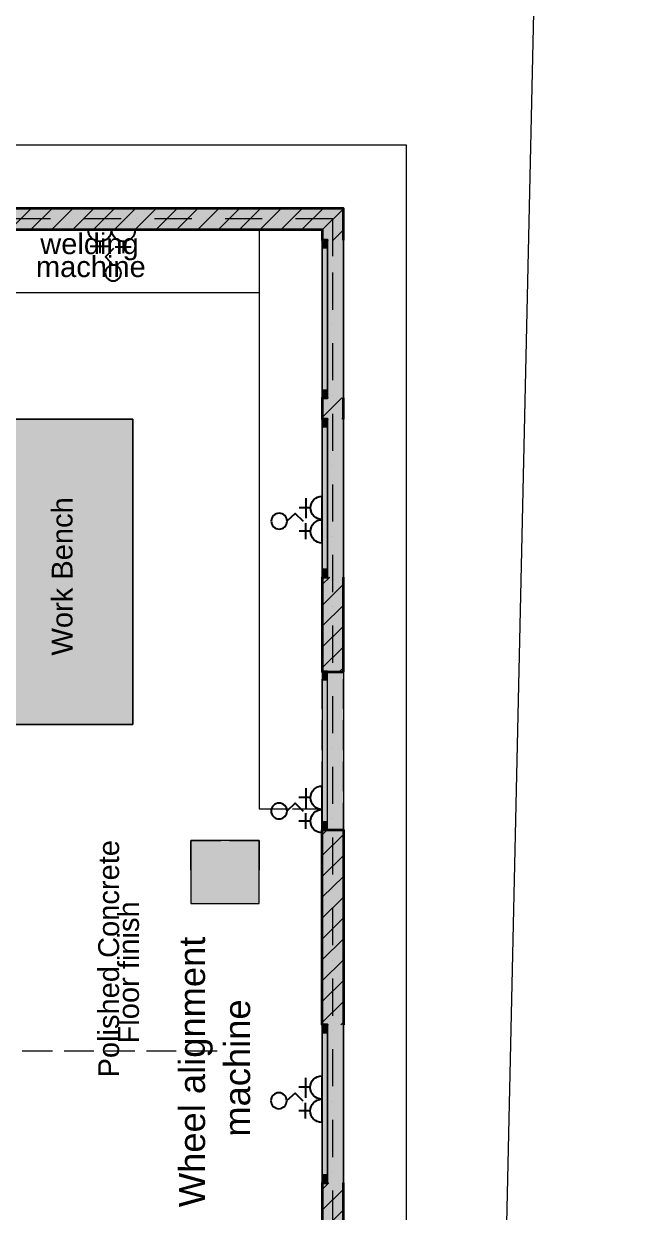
# Model space of a CAD drawing. Header units: millimetres. Extents: x -434067 to 834715, y -524312 to 693139.
# Drawn here: x 238047 to 243894, y 250542 to 261823 of the extents above; entities that cross this region are included whole.
import ezdxf

# ---------------------------------------------------------------- set-up
doc = ezdxf.new("R2010")
doc.units = ezdxf.units.MM
doc.layers.get('0').update_dxf_attribs({"color": 120})
for name, color, linetype in [('Labels', 7, 'Continuous'), ('lights', 1, 'Continuous'), ('PDF_2D Drafting - General', 7, 'Continuous')]:
    doc.layers.add(name, color=color, linetype=linetype)
doc.layers.add('PDF_Geometry', color=7, linetype='Continuous', true_color=0xff6600)
doc.layers.add('PDF_Structural - Bearing', color=7, linetype='Continuous', true_color=0xffffff)
doc.styles.add('PDF Arial-BoldMT', font='arial.ttf')
doc.styles.add('PDF ArialMT', font='arial.ttf')

# ---------------------------------------------------------------- blocks, each defined once
blk = doc.blocks.new('FF')
at = {"layer": 'PDF_Geometry', "color": 1, "lineweight": 25}
for points in [[(51, 478), (-155, 690), (46, 907)], [(-547, 420), (-33, 420)], [(-303, 293), (-303, 594)], [(94, 430), (501, 430)], [(300, 293), (300, 594)], [(596, -4), (-600, -4)]]:
    blk.add_lwpolyline(points, dxfattribs=at)
blk.add_circle((43, 1105), 204, dxfattribs=at)
for centre in [(-299, 0), (304, 0)]:
    blk.add_arc(centre, 299, 0, 180, dxfattribs=at)

msp = doc.modelspace()

# ---------------------------------------------------------------- hatches: boundary and pattern name
at = {"layer": 'PDF_Structural - Bearing', "transparency": 33554559}
for color, points in [(7, [(241083, 260070), (241083, 259770), (240933, 259770), (240883, 259770), (240883, 259870)]), (256, [(240883, 258271), (240883, 259770), (240933, 259770), (241083, 259770), (241083, 258271), (240933, 258271)]), (256, [(240883, 258271), (240883, 259770), (240933, 259770), (241083, 259770), (241083, 258271), (240933, 258271)]), (7, [(240883, 258071), (240883, 258271), (240933, 258271), (241083, 258271), (241083, 258071), (240933, 258071)]), (256, [(240883, 256571), (240883, 258071), (240933, 258071), (241083, 258071), (241083, 256571), (240933, 256571)]), (256, [(240883, 256571), (240883, 258071), (240933, 258071), (241083, 258071), (241083, 256571), (240933, 256571)]), (7, [(240883, 255671), (240883, 256571), (240933, 256571), (241083, 256571), (241083, 255671), (240933, 255671)]), (256, [(240883, 254171), (240883, 255671), (240933, 255671), (241083, 255671), (241083, 254171), (240933, 254171)]), (256, [(240883, 254171), (240883, 255671), (240933, 255671), (241083, 255671), (241083, 254171), (240933, 254171)]), (7, [(240883, 252321), (240883, 254171), (240933, 254171), (241083, 254171), (241083, 252321), (240933, 252321)]), (256, [(240883, 250821), (240883, 252321), (240933, 252321), (241083, 252321), (241083, 250821), (240933, 250821)]), (256, [(240883, 250821), (240883, 252321), (240933, 252321), (241083, 252321), (241083, 250821), (240933, 250821)]), (7, [(240883, 248821), (240883, 250821), (240933, 250821), (241083, 250821), (241083, 248821), (240933, 248821)])]:
    msp.add_hatch(color=color, dxfattribs=at).paths.add_polyline_path(points)

# ---------------------------------------------------------------- linework, layer by layer
at = {"layer": 'lights', "color": 8, "lineweight": 15, "true_color": 0x7f7f7f}
msp.add_lwpolyline([(239885, 252071), (239603, 252071)], dxfattribs=at)
at = {"layer": 'PDF_2D Drafting - General', "color": 8, "lineweight": 15, "true_color": 0x7f7f7f}
for points in [[(142093, 226003), (142712, 308394), (243894, 306536), (242082, 226003)], [(240283, 259870), (240283, 254371), (240565, 254371)], [(240283, 259270), (237384, 259270), (237384, 259553)], [(240601, 254371), (240883, 254371)], [(239635, 253789), (239635, 254071), (239918, 254071)], [(240001, 254071), (240283, 254071), (240283, 253789)], [(239635, 253753), (239635, 253471), (239918, 253471)], [(240001, 253471), (240283, 253471), (240283, 253753)], [(238320, 252071), (238314, 252071), (238032, 252071)], [(238712, 252071), (238430, 252071)], [(239103, 252071), (238821, 252071)], [(239494, 252071), (239212, 252071)]]:
    msp.add_lwpolyline(points, dxfattribs=at)
for points in [[(239083, 258071), (237884, 258071), (237884, 255171), (239083, 255171)], [(239083, 255171), (237884, 255171), (237884, 258071), (239083, 258071)], [(240283, 254071), (239635, 254071), (239635, 253471), (240283, 253471)]]:
    msp.add_lwpolyline(points, close=True, dxfattribs=at)
at = {"layer": 'PDF_2D Drafting - General', "lineweight": 0, "transparency": 33554559}
for points in [[(239083, 255171), (237884, 255171), (239083, 258071), (237884, 258071)], [(240283, 253471), (239635, 253471), (240283, 254071), (239635, 254071)]]:
    msp.add_solid(points, dxfattribs=at)
at = {"layer": 'PDF_Structural - Bearing', "color": 123, "lineweight": 18, "true_color": 0x71cebe}
msp.add_lwpolyline([(227685, 254171), (227685, 245572), (228984, 245572), (228984, 239073), (241683, 239073), (241683, 260670), (228984, 260670), (228984, 254171)], close=True, dxfattribs=at)
at = {"layer": 'PDF_Structural - Bearing', "color": 7, "lineweight": 35}
for points in [[(241083, 259770), (241083, 260070), (230684, 260070), (230684, 258970)], [(230884, 258970), (230834, 258970), (230884, 258970), (230884, 259870), (240883, 259870), (240883, 259770), (240933, 259770), (240883, 259770)], [(240883, 258271), (240933, 258271), (240883, 258271), (240883, 258071), (240933, 258071), (240883, 258071)], [(241083, 258071), (241083, 258271)], [(240883, 256571), (240933, 256571), (240883, 256571), (240883, 255671), (240933, 255671)], [(241083, 255671), (241083, 256571)], [(240933, 255671), (240883, 255671), (240933, 255671), (241083, 255671)], [(240883, 252321), (240933, 252321), (240883, 252321), (240883, 254171), (240933, 254171), (241083, 254171), (241083, 252321)], [(240883, 254171), (240933, 254171)], [(240883, 254171), (240933, 254171)], [(240883, 250821), (240933, 250821), (240883, 250821), (240883, 248821), (240933, 248821), (240883, 248821)], [(241083, 248821), (241083, 250821)]]:
    msp.add_lwpolyline(points, dxfattribs=at)
at = {"layer": 'PDF_Structural - Bearing', "lineweight": 0}
for points in [[(238118, 260070), (237918, 259870)], [(238316, 260070), (238116, 259870)], [(238514, 260070), (238314, 259870)], [(238712, 260070), (238512, 259870)], [(238910, 260070), (238710, 259870)], [(239108, 260070), (238908, 259870)], [(239306, 260070), (239106, 259870)], [(239504, 260070), (239304, 259870)], [(239702, 260070), (239502, 259870)], [(239900, 260070), (239700, 259870)], [(240098, 260070), (239898, 259870)], [(240296, 260070), (240096, 259870)], [(240494, 260070), (240294, 259870)], [(240692, 260070), (240492, 259870)], [(240890, 260070), (240690, 259870)], [(241083, 260066), (240883, 259866)], [(241083, 259868), (240986, 259770)], [(241070, 258271), (240883, 258084)], [(241083, 258086), (241068, 258071)], [(240954, 256571), (240883, 256500)], [(241083, 256502), (240883, 256302)], [(241083, 256304), (240883, 256104)], [(241083, 256106), (240883, 255906)], [(241083, 255908), (240883, 255708)], [(241083, 255710), (241044, 255671)], [(240930, 254171), (240883, 254124)], [(241083, 254127), (240883, 253927)], [(241083, 253929), (240883, 253729)], [(241083, 253730), (240883, 253531)], [(241083, 253533), (240883, 253333)], [(241083, 253335), (240883, 253135)], [(241083, 253137), (240883, 252937)], [(241083, 252939), (240883, 252739)], [(241083, 252741), (240883, 252541)], [(241083, 252543), (240883, 252343)], [(241083, 252345), (241059, 252321)], [(240945, 250821), (240883, 250759)], [(241083, 250761), (240883, 250561)], [(241083, 250563), (240883, 250363)]]:
    msp.add_lwpolyline(points, dxfattribs=at)
at = {"layer": 'PDF_Structural - Bearing', "color": 132, "lineweight": 18, "true_color": 0x00bfbf}
for points in [[(238345, 260070), (238063, 260070)], [(238736, 260070), (238454, 260070)], [(239127, 260070), (238845, 260070)], [(239518, 260070), (239236, 260070)], [(239910, 260070), (239627, 260070)], [(240301, 260070), (240019, 260070)], [(240692, 260070), (240410, 260070)], [(241083, 259623), (241083, 259788), (241083, 260070), (240801, 260070)], [(238145, 259870), (237863, 259870)], [(238536, 259870), (238254, 259870)], [(238927, 259870), (238645, 259870)], [(239318, 259870), (239036, 259870)], [(239710, 259870), (239427, 259870)], [(240101, 259870), (239819, 259870)], [(240492, 259870), (240210, 259870)], [(240883, 259588), (240883, 259870), (240601, 259870)], [(240883, 259232), (240883, 259514)], [(241083, 259232), (241083, 259514)], [(240883, 258841), (240883, 259123)], [(241083, 258841), (241083, 259123)], [(240883, 258449), (240883, 258732)], [(241083, 258449), (241083, 258732)], [(240883, 258058), (240883, 258341)], [(241083, 258058), (241083, 258341)], [(240883, 257667), (240883, 257949)], [(241083, 257667), (241083, 257949)], [(240883, 257276), (240883, 257558)], [(241083, 257276), (241083, 257558)], [(240883, 256885), (240883, 257167)], [(241083, 256885), (241083, 257167)], [(240883, 256494), (240883, 256776)], [(241083, 256494), (241083, 256776)], [(240883, 256102), (240883, 256385)], [(241083, 256102), (241083, 256385)], [(240883, 255711), (240883, 255994)], [(241083, 255711), (241083, 255994)], [(240883, 255320), (240883, 255602)], [(241083, 255320), (241083, 255602)], [(240883, 254929), (240883, 255211)], [(241083, 254929), (241083, 255211)], [(240883, 254538), (240883, 254820)], [(241083, 254538), (241083, 254820)], [(240883, 254146), (240883, 254429)], [(241083, 254146), (241083, 254429)], [(240883, 253755), (240883, 254038)], [(241083, 253755), (241083, 254038)], [(240883, 253364), (240883, 253646)], [(241083, 253364), (241083, 253646)], [(240883, 252973), (240883, 253255)], [(241083, 252973), (241083, 253255)], [(240883, 252582), (240883, 252864)], [(241083, 252582), (241083, 252864)], [(240883, 252191), (240883, 252473)], [(241083, 252191), (241083, 252473)], [(240883, 251799), (240883, 252082)], [(241083, 251799), (241083, 252082)], [(240883, 251408), (240883, 251691)], [(241083, 251408), (241083, 251691)], [(240883, 251017), (240883, 251299)], [(241083, 251017), (241083, 251299)], [(240883, 250626), (240883, 250908)], [(241083, 250626), (241083, 250908)]]:
    msp.add_lwpolyline(points, dxfattribs=at)
at = {"layer": 'PDF_Structural - Bearing', "color": 123, "lineweight": 20, "true_color": 0x71cebe}
for points in [[(238302, 259970), (237950, 259970)], [(238443, 259970), (238443, 259970)], [(238973, 259970), (238620, 259970)], [(239114, 259970), (239114, 259970)], [(239643, 259970), (239290, 259970)], [(239784, 259970), (239784, 259970)], [(240313, 259970), (239960, 259970)], [(240454, 259970), (240454, 259970)], [(240983, 259618), (240983, 259970), (240630, 259970)], [(240983, 259109), (240983, 259462)], [(240983, 258968), (240983, 258968)], [(240983, 258439), (240983, 258791)], [(240983, 258298), (240983, 258298)], [(240983, 257768), (240983, 258121)], [(240983, 257627), (240983, 257627)], [(240983, 257098), (240983, 257451)], [(240983, 256957), (240983, 256957)], [(240983, 256428), (240983, 256781)], [(240983, 256287), (240983, 256287)], [(240983, 255758), (240983, 256110)], [(240983, 255617), (240983, 255617)], [(240983, 255088), (240983, 255440)], [(240983, 254946), (240983, 254946)], [(240983, 254417), (240983, 254770)], [(240983, 254276), (240983, 254276)], [(240983, 253747), (240983, 254100)], [(240983, 253606), (240983, 253606)], [(240983, 253077), (240983, 253430)], [(240983, 252936), (240983, 252936)], [(240983, 252407), (240983, 252760)], [(240983, 252266), (240983, 252266)], [(240983, 251737), (240983, 252089)], [(240983, 251596), (240983, 251596)], [(240983, 251066), (240983, 251419)], [(240983, 250925), (240983, 250925)], [(240983, 250396), (240983, 250749)]]:
    msp.add_lwpolyline(points, dxfattribs=at)
at = {"layer": 'PDF_Structural - Bearing', "color": 30, "lineweight": 18, "true_color": 0xff6600}
for points in [[(240883, 258271), (240883, 259770)], [(240883, 258346), (240883, 259695)], [(240933, 259695), (240933, 258346)], [(241083, 258271), (241083, 259770)], [(240883, 256571), (240883, 258071)], [(241083, 256571), (241083, 258071)], [(240883, 256646), (240883, 257996)], [(240933, 257996), (240933, 256646)], [(240883, 250821), (240883, 252321)], [(240883, 250896), (240883, 252246)], [(240933, 252246), (240933, 250896)], [(241083, 250821), (241083, 252321)]]:
    msp.add_lwpolyline(points, close=True, dxfattribs=at)
at = {"layer": 'PDF_Structural - Bearing', "color": 30, "lineweight": 20, "true_color": 0xff6600}
for points in [[(240933, 259770), (240933, 259695), (240883, 259695), (240883, 259770), (240883, 259695), (240933, 259695)], [(240883, 258271), (240883, 258346), (240933, 258346), (240933, 258271), (240933, 258346), (240883, 258346)], [(240933, 258071), (240933, 257996), (240883, 257996), (240883, 258071), (240883, 257996), (240933, 257996)], [(240883, 256571), (240883, 256646), (240933, 256646), (240933, 256571), (240933, 256646), (240883, 256646)], [(240933, 252321), (240933, 252246), (240883, 252246), (240883, 252321), (240883, 252246), (240933, 252246)], [(240883, 250821), (240883, 250896), (240933, 250896), (240933, 250821), (240933, 250896), (240883, 250896)]]:
    msp.add_lwpolyline(points, close=True, dxfattribs=at)
at = {"layer": 'PDF_Structural - Bearing', "color": 30, "lineweight": 18, "true_color": 0xff6600}
for points in [[(240883, 255671), (240883, 254171)], [(240883, 255671), (240883, 254171)], [(241083, 255671), (241083, 254171)], [(241083, 255671), (241083, 254171)], [(240883, 255596), (240883, 254246)], [(240883, 255596), (240883, 254246)], [(240933, 254246), (240933, 255596)], [(240933, 254246), (240933, 255596)]]:
    msp.add_lwpolyline(points, dxfattribs=at)
at = {"layer": 'PDF_Structural - Bearing', "color": 30, "lineweight": 20, "true_color": 0xff6600}
for points in [[(240883, 255671), (240883, 255596), (240933, 255596), (240933, 255671)], [(240883, 255671), (240883, 255596), (240933, 255596), (240933, 255671)], [(240933, 254171), (240933, 254246), (240883, 254246), (240883, 254171)], [(240933, 254171), (240933, 254246), (240883, 254246), (240883, 254171)]]:
    msp.add_lwpolyline(points, dxfattribs=at)
at = {"layer": 'PDF_Structural - Bearing', "color": 7, "lineweight": 0, "transparency": 33554559}
msp.add_solid([(241083, 260070), (240883, 259870), (230684, 260070), (230884, 259870)], dxfattribs=at)
at = {"layer": 'PDF_Structural - Bearing', "lineweight": 0, "transparency": 33554559}
for points in [[(240883, 259770), (240883, 259695), (240933, 259770), (240933, 259695)], [(240883, 259770), (240883, 259695), (240933, 259770), (240933, 259695)], [(240883, 259695), (240883, 258346), (240933, 259695), (240933, 258346)], [(240883, 259695), (240883, 258346), (240933, 259695), (240933, 258346)], [(240933, 258271), (240933, 258346), (240883, 258271), (240883, 258346)], [(240933, 258271), (240933, 258346), (240883, 258271), (240883, 258346)], [(240883, 258071), (240883, 257996), (240933, 258071), (240933, 257996)], [(240883, 258071), (240883, 257996), (240933, 258071), (240933, 257996)], [(240883, 257996), (240883, 256646), (240933, 257996), (240933, 256646)], [(240883, 257996), (240883, 256646), (240933, 257996), (240933, 256646)], [(240933, 256571), (240933, 256646), (240883, 256571), (240883, 256646)], [(240933, 256571), (240933, 256646), (240883, 256571), (240883, 256646)], [(240883, 255671), (240883, 255596), (240933, 255671), (240933, 255596)], [(240883, 255671), (240883, 255596), (240933, 255671), (240933, 255596)], [(240883, 255596), (240883, 254246), (240933, 255596), (240933, 254246)], [(240883, 255596), (240883, 254246), (240933, 255596), (240933, 254246)], [(240933, 254171), (240933, 254246), (240883, 254171), (240883, 254246)], [(240933, 254171), (240933, 254246), (240883, 254171), (240883, 254246)], [(240883, 252321), (240883, 252246), (240933, 252321), (240933, 252246)], [(240883, 252321), (240883, 252246), (240933, 252321), (240933, 252246)], [(240883, 252246), (240883, 250896), (240933, 252246), (240933, 250896)], [(240883, 252246), (240883, 250896), (240933, 252246), (240933, 250896)], [(240933, 250821), (240933, 250896), (240883, 250821), (240883, 250896)], [(240933, 250821), (240933, 250896), (240883, 250821), (240883, 250896)]]:
    msp.add_solid(points, dxfattribs=at)

# ---------------------------------------------------------------- block references
at = {"xscale": -0.3696958073639959, "yscale": 0.3696958073639959, "zscale": 0.3696958073639959}
for p, rotation in [((238881, 259866), 180), ((240882, 257117), 90), ((240881, 254366), 90), ((240879, 251616), 90)]:
    msp.add_blockref('FF', p, dxfattribs=dict(at, rotation=rotation))

# ---------------------------------------------------------------- texts
at = {"layer": 'Labels', "color": 7, "char_height": 197.5, "attachment_point": 4, "style": 'PDF ArialMT'}
for s, insert in [('welding', (238204, 259705)), ('machine', (238163, 259516))]:
    msp.add_mtext(s, dxfattribs=dict(at, insert=insert))
at = {"layer": 'Labels', "color": 7, "attachment_point": 4, "rotation": 90}
for s, insert, char_height, style in [('Work Bench', (238413, 255826), 197.5, 'PDF ArialMT'), ('Polished Concrete', (238855, 251821), 197.46, 'PDF ArialMT'), ('Floor finish', (239044, 252144), 197.46, 'PDF ArialMT'), ('Wheel alignment', (239683, 250590), 246.83, 'PDF Arial-BoldMT'), ('machine', (240076, 251259), 246.8, 'PDF Arial-BoldMT')]:
    msp.add_mtext(s, dxfattribs=dict(at, insert=insert, char_height=char_height, style=style))

doc.saveas('drawing.dxf')
